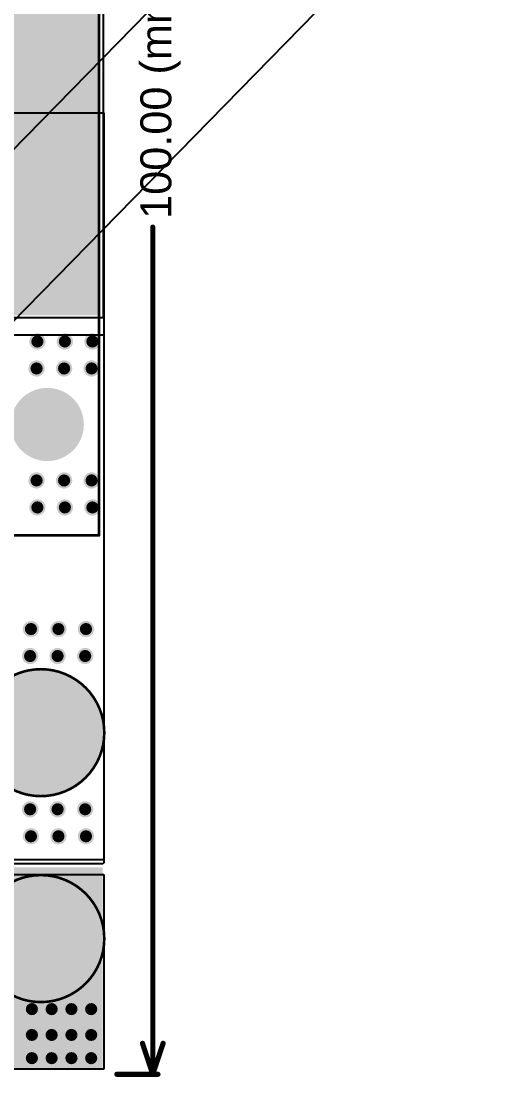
# Model space of a CAD drawing. Header units: millimetres. Extents: x 0 to 214, y 0 to 214.
# Drawn here: x 5.735 to 6.671, y -0.005 to 2.041 of the extents above; entities that cross this region are included whole.
import ezdxf

# ---------------------------------------------------------------- set-up
doc = ezdxf.new("R2010")
doc.units = ezdxf.units.MM
doc.header["$MEASUREMENT"] = 0
for name, color, linetype in [('BottomLayer', 5, 'Continuous'), ('BottomSolder', 6, 'Continuous'), ('Mechanical1', 6, 'Continuous'), ('MultiLayer', 9, 'Continuous'), ('PadHoleLayer', 156, 'Continuous'), ('TopLayer', 1, 'Continuous'), ('TopOverlay', 2, 'Continuous'), ('TopSolder', 216, 'Continuous'), ('ViaHoleLayer', 16, 'Continuous')]:
    doc.layers.add(name, color=color, linetype=linetype)
doc.styles.add('Arial', font='', dxfattribs={"height": 0.2})
doc.styles.get('Arial').set_extended_font_data('Arial')

# ---------------------------------------------------------------- blocks, each defined once
blk = doc.blocks.new('NB90_12S_S_C_12')
at = {"layer": 'BottomLayer'}
h = blk.add_hatch(color=5, dxfattribs=at)
edge = h.paths.add_edge_path()
edge.add_arc((0.3504, 0.4547), 0.0689, 0, 360)
h = blk.add_hatch(color=5, dxfattribs=at)
edge = h.paths.add_edge_path()
edge.add_arc((0.3504, 0.1516), 0.0689, 0, 360)
h = blk.add_hatch(color=5, dxfattribs=at)
edge = h.paths.add_edge_path()
edge.add_arc((-0.3504, 0.0512), 0.0689, 0, 360)
h = blk.add_hatch(color=5, dxfattribs=at)
edge = h.paths.add_edge_path()
edge.add_arc((-0.2008, -0.4547), 0.0394, 0, 360)
h = blk.add_hatch(color=5, dxfattribs=at)
edge = h.paths.add_edge_path()
edge.add_arc((0.2008, -0.4547), 0.0394, 0, 360)
at = {"layer": 'BottomSolder'}
h = blk.add_hatch(color=6, dxfattribs=at)
edge = h.paths.add_edge_path()
edge.add_arc((0.3504, 0.4547), 0.0709, 0, 360)
h = blk.add_hatch(color=6, dxfattribs=at)
edge = h.paths.add_edge_path()
edge.add_arc((0.3504, 0.1516), 0.0709, 0, 360)
h = blk.add_hatch(color=6, dxfattribs=at)
edge = h.paths.add_edge_path()
edge.add_arc((-0.3504, 0.0512), 0.0709, 0, 360)
h = blk.add_hatch(color=6, dxfattribs=at)
edge = h.paths.add_edge_path()
edge.add_arc((-0.2008, -0.4547), 0.0414, 0, 360)
h = blk.add_hatch(color=6, dxfattribs=at)
edge = h.paths.add_edge_path()
edge.add_arc((0.2008, -0.4547), 0.0414, 0, 360)
at = {"layer": 'MultiLayer'}
h = blk.add_hatch(color=9, dxfattribs=at)
edge = h.paths.add_edge_path()
edge.add_arc((0.3504, 0.4547), 0.0689, 0, 360)
h = blk.add_hatch(color=9, dxfattribs=at)
edge = h.paths.add_edge_path()
edge.add_arc((0.3504, 0.1516), 0.0689, 0, 360)
h = blk.add_hatch(color=9, dxfattribs=at)
edge = h.paths.add_edge_path()
edge.add_arc((-0.3504, 0.0512), 0.0689, 0, 360)
h = blk.add_hatch(color=9, dxfattribs=at)
edge = h.paths.add_edge_path()
edge.add_arc((-0.2008, -0.4547), 0.0394, 0, 360)
h = blk.add_hatch(color=9, dxfattribs=at)
edge = h.paths.add_edge_path()
edge.add_arc((0.2008, -0.4547), 0.0394, 0, 360)
at = {"layer": 'PadHoleLayer'}
h = blk.add_hatch(color=156, dxfattribs=at)
edge = h.paths.add_edge_path()
edge.add_arc((0.3504, 0.4547), 0.0433, 0, 360)
h = blk.add_hatch(color=156, dxfattribs=at)
edge = h.paths.add_edge_path()
edge.add_arc((0.3504, 0.1516), 0.0433, 0, 360)
h = blk.add_hatch(color=156, dxfattribs=at)
edge = h.paths.add_edge_path()
edge.add_arc((-0.3504, 0.0512), 0.0433, 0, 360)
h = blk.add_hatch(color=156, dxfattribs=at)
edge = h.paths.add_edge_path()
edge.add_arc((-0.2008, -0.4547), 0.0236, 0, 360)
h = blk.add_hatch(color=156, dxfattribs=at)
edge = h.paths.add_edge_path()
edge.add_arc((0.2008, -0.4547), 0.0236, 0, 360)
at = {"layer": 'TopLayer'}
h = blk.add_hatch(color=1, dxfattribs=at)
edge = h.paths.add_edge_path()
edge.add_arc((0.3504, 0.4547), 0.0689, 0, 360)
h = blk.add_hatch(color=1, dxfattribs=at)
edge = h.paths.add_edge_path()
edge.add_arc((0.3504, 0.1516), 0.0689, 0, 360)
h = blk.add_hatch(color=1, dxfattribs=at)
edge = h.paths.add_edge_path()
edge.add_arc((-0.3504, 0.0512), 0.0689, 0, 360)
h = blk.add_hatch(color=1, dxfattribs=at)
edge = h.paths.add_edge_path()
edge.add_arc((-0.2008, -0.4547), 0.0394, 0, 360)
h = blk.add_hatch(color=1, dxfattribs=at)
edge = h.paths.add_edge_path()
edge.add_arc((0.2008, -0.4547), 0.0394, 0, 360)
at = {"layer": 'TopSolder'}
h = blk.add_hatch(color=216, dxfattribs=at)
edge = h.paths.add_edge_path()
edge.add_arc((0.3504, 0.4547), 0.0709, 0, 360)
h = blk.add_hatch(color=216, dxfattribs=at)
edge = h.paths.add_edge_path()
edge.add_arc((0.3504, 0.1516), 0.0709, 0, 360)
h = blk.add_hatch(color=216, dxfattribs=at)
edge = h.paths.add_edge_path()
edge.add_arc((-0.3504, 0.0512), 0.0709, 0, 360)
h = blk.add_hatch(color=216, dxfattribs=at)
edge = h.paths.add_edge_path()
edge.add_arc((-0.2008, -0.4547), 0.0414, 0, 360)
h = blk.add_hatch(color=216, dxfattribs=at)
edge = h.paths.add_edge_path()
edge.add_arc((0.2008, -0.4547), 0.0414, 0, 360)
at = {"layer": 'TopOverlay', "const_width": 0.005}
for points in [[(0.5654, 0.5551), (-0.5173, 0.5551)], [(-0.5173, -0.1693), (-0.5173, 0.5551)], [(0.5654, 0.0473), (0.5654, 0.5551)], [(0.2126, 0.2855), (0.315, 0.3485)], [(0.0323, 0.0461), (0.1969, 0.2619)], [(0.3426, 0.191), (0.3426, 0.2461)], [(0.0323, 0.0461), (-0.2638, 0.0473)], [(0.5654, 0.0473), (0.4237, 0.0473)], [(0.4237, -0.6575), (0.4237, 0.0473)], [(-0.5173, -0.1693), (-0.4386, -0.1693)], [(-0.4386, -0.7138), (-0.4386, -0.1693)], [(-0.1015, -0.4303), (-0.1496, -0.4303)], [(-0.1496, -0.437), (-0.1496, -0.4303)], [(0.1457, -0.4264), (0.0953, -0.4264)], [(0.1457, -0.4331), (0.1457, -0.4264)], [(0.4237, -0.7138), (0.4237, -0.622)], [(0.4237, -0.7138), (-0.4386, -0.7138)]]:
    blk.add_lwpolyline(points, dxfattribs=at)
at = {"layer": 'TopOverlay'}
for points, const_width in [([(-0.5185, 0.5551, 1), (-0.5161, 0.5551, 1)], 0.0025), ([(-0.5185, 0.5551, 1), (-0.5161, 0.5551, 1)], 0.0025), ([(0.5642, 0.5551, 1), (0.5666, 0.5551, 1)], 0.0025), ([(0.5642, 0.5551, 1), (0.5666, 0.5551, 1)], 0.0025), ([(0.3137, 0.3485, 1), (0.3162, 0.3485, 1)], 0.0025), ([(0.2206, 0.2736, 1), (0.189, 0.2736, 1)], 0.005), ([(0.2114, 0.2855, 1), (0.2139, 0.2855, 1)], 0.0025), ([(0.1877, 0.2736, 1), (0.1902, 0.2736, 1)], 0.0025), ([(0.2193, 0.2736, 1), (0.2218, 0.2736, 1)], 0.0025), ([(0.3584, 0.2619, 1), (0.3268, 0.2619, 1)], 0.005), ([(0.1956, 0.2619, 1), (0.1981, 0.2619, 1)], 0.0025), ([(0.3255, 0.2619, 1), (0.328, 0.2619, 1)], 0.0025), ([(0.3413, 0.2461, 1), (0.3438, 0.2461, 1)], 0.0025), ([(0.3571, 0.2619, 1), (0.3596, 0.2619, 1)], 0.0025), ([(0.3413, 0.191, 1), (0.3438, 0.191, 1)], 0.0025), ([(-0.265, 0.0473, 1), (-0.2625, 0.0473, 1)], 0.0025), ([(0.0311, 0.0461, 1), (0.0336, 0.0461, 1)], 0.0025), ([(0.0311, 0.0461, 1), (0.0336, 0.0461, 1)], 0.0025), ([(0.4224, 0.0473, 1), (0.4249, 0.0473, 1)], 0.0025), ([(0.4224, 0.0473, 1), (0.4249, 0.0473, 1)], 0.0025), ([(0.5642, 0.0473, 1), (0.5666, 0.0473, 1)], 0.0025), ([(0.5642, 0.0473, 1), (0.5666, 0.0473, 1)], 0.0025), ([(-0.5185, -0.1693, 1), (-0.5161, -0.1693, 1)], 0.0025), ([(-0.5185, -0.1693, 1), (-0.5161, -0.1693, 1)], 0.0025), ([(-0.4398, -0.1693, 1), (-0.4373, -0.1693, 1)], 0.0025), ([(-0.4398, -0.1693, 1), (-0.4373, -0.1693, 1)], 0.0025), ([(-0.1509, -0.4303, 1), (-0.1484, -0.4303, 1)], 0.0025), ([(-0.1509, -0.4303, 1), (-0.1484, -0.4303, 1)], 0.0025), ([(-0.1027, -0.4303, 1), (-0.1002, -0.4303, 1)], 0.0025), ([(-0.1027, -0.4303, 1), (-0.1002, -0.4303, 1)], 0.0025), ([(-0.0043, -0.4264, 1), (-0.0018, -0.4264, 1)], 0.0025), ([(-0.0043, -0.4303, 1), (-0.0018, -0.4303, 1)], 0.0025), ([(0.0941, -0.4264, 1), (0.0966, -0.4264, 1)], 0.0025), ([(0.0941, -0.4264, 1), (0.0966, -0.4264, 1)], 0.0025), ([(0.1444, -0.4264, 1), (0.1469, -0.4264, 1)], 0.0025), ([(0.1444, -0.4264, 1), (0.1469, -0.4264, 1)], 0.0025), ([(-0.1509, -0.437, 1), (-0.1484, -0.437, 1)], 0.0025), ([(0.1444, -0.4331, 1), (0.1469, -0.4331, 1)], 0.0025), ([(0.4224, -0.622, 1), (0.4249, -0.622, 1)], 0.0025), ([(0.4224, -0.6575, 1), (0.4249, -0.6575, 1)], 0.0025), ([(-0.4398, -0.7138, 1), (-0.4373, -0.7138, 1)], 0.0025), ([(-0.4398, -0.7138, 1), (-0.4373, -0.7138, 1)], 0.0025), ([(0.4224, -0.7138, 1), (0.4249, -0.7138, 1)], 0.0025), ([(0.4224, -0.7138, 1), (0.4249, -0.7138, 1)], 0.0025)]:
    blk.add_lwpolyline(points, format="xyb", close=True, dxfattribs=dict(at, const_width=const_width))
at = {"layer": 'TopOverlay', "const_width": 0.005}
for points in [[(-0.1015, -0.4303, -0.978734), (-0.0031, -0.4264)], [(-0.0031, -0.4303, -0.978734), (0.0953, -0.4264)]]:
    blk.add_lwpolyline(points, format="xyb", dxfattribs=at)
blk = doc.blocks.new('P____PAK_SO_8_B_54')
at = {"layer": 'BottomSolder'}
blk.add_line((-0.0166, 0.0862), (-213.3834, 208.7974), dxfattribs=at)
blk = doc.blocks.new('P____PAK_SO_8_B_55')
at = {"layer": 'BottomSolder'}
blk.add_line((0.1035, -0.096), (-209.0276, -213.5574), dxfattribs=at)
blk = doc.blocks.new('T__H____T____P______3_7___D_____6________100')
at = {"layer": 'BottomLayer'}
h = blk.add_hatch(color=5, dxfattribs=at)
edge = h.paths.add_edge_path()
edge.add_arc((0, 0), 0.11811, 0, 360)
at = {"layer": 'BottomSolder'}
h = blk.add_hatch(color=6, dxfattribs=at)
edge = h.paths.add_edge_path()
edge.add_arc((0, 0), 0.12211, 0, 360)
at = {"layer": 'MultiLayer'}
h = blk.add_hatch(color=9, dxfattribs=at)
edge = h.paths.add_edge_path()
edge.add_arc((0, 0), 0.11811, 0, 360)
at = {"layer": 'PadHoleLayer'}
h = blk.add_hatch(color=156, dxfattribs=at)
edge = h.paths.add_edge_path()
edge.add_arc((0, 0), 0.07283, 0, 360)
at = {"layer": 'TopLayer'}
h = blk.add_hatch(color=1, dxfattribs=at)
edge = h.paths.add_edge_path()
edge.add_arc((0, 0), 0.11811, 0, 360)
at = {"layer": 'TopSolder'}
h = blk.add_hatch(color=216, dxfattribs=at)
edge = h.paths.add_edge_path()
edge.add_arc((0, 0), 0.12211, 0, 360)
at = {"layer": 'TopOverlay'}
for points, const_width in [([(0.123, 0, 1), (-0.123, 0, 1)], 0.005), ([(-0.12425, 0, 1), (-0.12175, 0, 1)], 0.0025), ([(0.12175, 0, 1), (0.12425, 0, 1)], 0.0025)]:
    blk.add_lwpolyline(points, format="xyb", close=True, dxfattribs=dict(at, const_width=const_width))
blk = doc.blocks.new('T__H____T____P______3_7___D_____6________101')
at = {"layer": 'BottomLayer'}
h = blk.add_hatch(color=5, dxfattribs=at)
edge = h.paths.add_edge_path()
edge.add_arc((0, 0), 0.11811, 0, 360)
at = {"layer": 'BottomSolder'}
h = blk.add_hatch(color=6, dxfattribs=at)
edge = h.paths.add_edge_path()
edge.add_arc((0, 0), 0.12211, 0, 360)
at = {"layer": 'MultiLayer'}
h = blk.add_hatch(color=9, dxfattribs=at)
edge = h.paths.add_edge_path()
edge.add_arc((0, 0), 0.11811, 0, 360)
at = {"layer": 'PadHoleLayer'}
h = blk.add_hatch(color=156, dxfattribs=at)
edge = h.paths.add_edge_path()
edge.add_arc((0, 0), 0.07283, 0, 360)
at = {"layer": 'TopLayer'}
h = blk.add_hatch(color=1, dxfattribs=at)
edge = h.paths.add_edge_path()
edge.add_arc((0, 0), 0.11811, 0, 360)
at = {"layer": 'TopSolder'}
h = blk.add_hatch(color=216, dxfattribs=at)
edge = h.paths.add_edge_path()
edge.add_arc((0, 0), 0.12211, 0, 360)
at = {"layer": 'TopOverlay'}
for points, const_width in [([(0.123, 0, 1), (-0.123, 0, 1)], 0.005), ([(-0.12425, 0, 1), (-0.12175, 0, 1)], 0.0025), ([(0.12175, 0, 1), (0.12425, 0, 1)], 0.0025)]:
    blk.add_lwpolyline(points, format="xyb", close=True, dxfattribs=dict(at, const_width=const_width))

msp = doc.modelspace()

# ---------------------------------------------------------------- hatches: boundary and pattern name
at = {"layer": 'BottomLayer'}
h = msp.add_hatch(color=5, dxfattribs=at)
edge = h.paths.add_edge_path()
edge.add_arc((5.7663, 1.42), 0.0118, 0, 360)
h = msp.add_hatch(color=5, dxfattribs=at)
edge = h.paths.add_edge_path()
edge.add_arc((5.8196, 1.42), 0.0118, 0, 360)
h = msp.add_hatch(color=5, dxfattribs=at)
edge = h.paths.add_edge_path()
edge.add_arc((5.873, 1.42), 0.0118, 0, 360)
h = msp.add_hatch(color=5, dxfattribs=at)
edge = h.paths.add_edge_path()
edge.add_arc((5.7647, 1.3677), 0.0118, 0, 360)
h = msp.add_hatch(color=5, dxfattribs=at)
edge = h.paths.add_edge_path()
edge.add_arc((5.8181, 1.3677), 0.0118, 0, 360)
h = msp.add_hatch(color=5, dxfattribs=at)
edge = h.paths.add_edge_path()
edge.add_arc((5.8714, 1.3677), 0.0118, 0, 360)
h = msp.add_hatch(color=5, dxfattribs=at)
edge = h.paths.add_edge_path()
edge.add_arc((5.7647, 1.1507), 0.0118, 0, 360)
h = msp.add_hatch(color=5, dxfattribs=at)
edge = h.paths.add_edge_path()
edge.add_arc((5.8181, 1.1507), 0.0118, 0, 360)
h = msp.add_hatch(color=5, dxfattribs=at)
edge = h.paths.add_edge_path()
edge.add_arc((5.8714, 1.1507), 0.0118, 0, 360)
h = msp.add_hatch(color=5, dxfattribs=at)
edge = h.paths.add_edge_path()
edge.add_arc((5.7663, 1.0984), 0.0118, 0, 360)
h = msp.add_hatch(color=5, dxfattribs=at)
edge = h.paths.add_edge_path()
edge.add_arc((5.8196, 1.0984), 0.0118, 0, 360)
h = msp.add_hatch(color=5, dxfattribs=at)
edge = h.paths.add_edge_path()
edge.add_arc((5.873, 1.0984), 0.0118, 0, 360)
h = msp.add_hatch(color=5, dxfattribs=at)
edge = h.paths.add_edge_path()
edge.add_arc((5.7538, 0.8628), 0.0118, 0, 360)
h = msp.add_hatch(color=5, dxfattribs=at)
edge = h.paths.add_edge_path()
edge.add_arc((5.8071, 0.8628), 0.0118, 0, 360)
h = msp.add_hatch(color=5, dxfattribs=at)
edge = h.paths.add_edge_path()
edge.add_arc((5.8605, 0.8628), 0.0118, 0, 360)
h = msp.add_hatch(color=5, dxfattribs=at)
edge = h.paths.add_edge_path()
edge.add_arc((5.7522, 0.8105), 0.0118, 0, 360)
h = msp.add_hatch(color=5, dxfattribs=at)
edge = h.paths.add_edge_path()
edge.add_arc((5.8055, 0.8105), 0.0118, 0, 360)
h = msp.add_hatch(color=5, dxfattribs=at)
edge = h.paths.add_edge_path()
edge.add_arc((5.8589, 0.8105), 0.0118, 0, 360)
h = msp.add_hatch(color=5, dxfattribs=at)
edge = h.paths.add_edge_path()
edge.add_arc((5.7522, 0.5135), 0.0118, 0, 360)
h = msp.add_hatch(color=5, dxfattribs=at)
edge = h.paths.add_edge_path()
edge.add_arc((5.8055, 0.5135), 0.0118, 0, 360)
h = msp.add_hatch(color=5, dxfattribs=at)
edge = h.paths.add_edge_path()
edge.add_arc((5.8589, 0.5135), 0.0118, 0, 360)
h = msp.add_hatch(color=5, dxfattribs=at)
edge = h.paths.add_edge_path()
edge.add_arc((5.7538, 0.4612), 0.0118, 0, 360)
h = msp.add_hatch(color=5, dxfattribs=at)
edge = h.paths.add_edge_path()
edge.add_arc((5.8071, 0.4612), 0.0118, 0, 360)
h = msp.add_hatch(color=5, dxfattribs=at)
edge = h.paths.add_edge_path()
edge.add_arc((5.8605, 0.4612), 0.0118, 0, 360)
h = msp.add_hatch(color=5, dxfattribs=at)
edge = h.paths.add_edge_path()
edge.add_arc((5.7556, 0.1263), 0.0118, 0, 360)
h = msp.add_hatch(color=5, dxfattribs=at)
edge = h.paths.add_edge_path()
edge.add_arc((5.7939, 0.1263), 0.0118, 0, 360)
h = msp.add_hatch(color=5, dxfattribs=at)
edge = h.paths.add_edge_path()
edge.add_arc((5.8323, 0.1263), 0.0118, 0, 360)
h = msp.add_hatch(color=5, dxfattribs=at)
edge = h.paths.add_edge_path()
edge.add_arc((5.8706, 0.1263), 0.0118, 0, 360)
h = msp.add_hatch(color=5, dxfattribs=at)
edge = h.paths.add_edge_path()
edge.add_arc((5.7556, 0.0763), 0.0118, 0, 360)
h = msp.add_hatch(color=5, dxfattribs=at)
edge = h.paths.add_edge_path()
edge.add_arc((5.7939, 0.0763), 0.0118, 0, 360)
h = msp.add_hatch(color=5, dxfattribs=at)
edge = h.paths.add_edge_path()
edge.add_arc((5.8323, 0.0763), 0.0118, 0, 360)
h = msp.add_hatch(color=5, dxfattribs=at)
edge = h.paths.add_edge_path()
edge.add_arc((5.8706, 0.0763), 0.0118, 0, 360)
h = msp.add_hatch(color=5, dxfattribs=at)
edge = h.paths.add_edge_path()
edge.add_arc((5.7556, 0.0313), 0.0118, 0, 360)
h = msp.add_hatch(color=5, dxfattribs=at)
edge = h.paths.add_edge_path()
edge.add_arc((5.7939, 0.0313), 0.0118, 0, 360)
h = msp.add_hatch(color=5, dxfattribs=at)
edge = h.paths.add_edge_path()
edge.add_arc((5.8323, 0.0313), 0.0118, 0, 360)
h = msp.add_hatch(color=5, dxfattribs=at)
edge = h.paths.add_edge_path()
edge.add_arc((5.8706, 0.0313), 0.0118, 0, 360)
at = {"layer": 'BottomSolder'}
msp.add_hatch(color=6, dxfattribs=at).paths.add_polyline_path([(3.696, 1.471), (5.885, 1.471), (5.885, 2.059), (3.696, 2.059)])
h = msp.add_hatch(color=6, dxfattribs=at)
edge = h.paths.add_edge_path()
edge.add_arc((5.7663, 1.42), 0.0158, 0, 360)
h = msp.add_hatch(color=6, dxfattribs=at)
edge = h.paths.add_edge_path()
edge.add_arc((5.8196, 1.42), 0.0158, 0, 360)
h = msp.add_hatch(color=6, dxfattribs=at)
edge = h.paths.add_edge_path()
edge.add_arc((5.873, 1.42), 0.0158, 0, 360)
h = msp.add_hatch(color=6, dxfattribs=at)
edge = h.paths.add_edge_path()
edge.add_arc((5.7647, 1.3677), 0.0158, 0, 360)
h = msp.add_hatch(color=6, dxfattribs=at)
edge = h.paths.add_edge_path()
edge.add_arc((5.8181, 1.3677), 0.0158, 0, 360)
h = msp.add_hatch(color=6, dxfattribs=at)
edge = h.paths.add_edge_path()
edge.add_arc((5.8714, 1.3677), 0.0158, 0, 360)
h = msp.add_hatch(color=6, dxfattribs=at)
edge = h.paths.add_edge_path()
edge.add_arc((5.7647, 1.1507), 0.0158, 0, 360)
h = msp.add_hatch(color=6, dxfattribs=at)
edge = h.paths.add_edge_path()
edge.add_arc((5.8181, 1.1507), 0.0158, 0, 360)
h = msp.add_hatch(color=6, dxfattribs=at)
edge = h.paths.add_edge_path()
edge.add_arc((5.8714, 1.1507), 0.0158, 0, 360)
h = msp.add_hatch(color=6, dxfattribs=at)
edge = h.paths.add_edge_path()
edge.add_arc((5.7663, 1.0984), 0.0158, 0, 360)
h = msp.add_hatch(color=6, dxfattribs=at)
edge = h.paths.add_edge_path()
edge.add_arc((5.8196, 1.0984), 0.0158, 0, 360)
h = msp.add_hatch(color=6, dxfattribs=at)
edge = h.paths.add_edge_path()
edge.add_arc((5.873, 1.0984), 0.0158, 0, 360)
h = msp.add_hatch(color=6, dxfattribs=at)
edge = h.paths.add_edge_path()
edge.add_arc((5.7538, 0.8628), 0.0158, 0, 360)
h = msp.add_hatch(color=6, dxfattribs=at)
edge = h.paths.add_edge_path()
edge.add_arc((5.8071, 0.8628), 0.0158, 0, 360)
h = msp.add_hatch(color=6, dxfattribs=at)
edge = h.paths.add_edge_path()
edge.add_arc((5.8605, 0.8628), 0.0158, 0, 360)
h = msp.add_hatch(color=6, dxfattribs=at)
edge = h.paths.add_edge_path()
edge.add_arc((5.7522, 0.8105), 0.0158, 0, 360)
h = msp.add_hatch(color=6, dxfattribs=at)
edge = h.paths.add_edge_path()
edge.add_arc((5.8055, 0.8105), 0.0158, 0, 360)
h = msp.add_hatch(color=6, dxfattribs=at)
edge = h.paths.add_edge_path()
edge.add_arc((5.8589, 0.8105), 0.0158, 0, 360)
h = msp.add_hatch(color=6, dxfattribs=at)
edge = h.paths.add_edge_path()
edge.add_arc((5.7522, 0.5135), 0.0158, 0, 360)
h = msp.add_hatch(color=6, dxfattribs=at)
edge = h.paths.add_edge_path()
edge.add_arc((5.8055, 0.5135), 0.0158, 0, 360)
h = msp.add_hatch(color=6, dxfattribs=at)
edge = h.paths.add_edge_path()
edge.add_arc((5.8589, 0.5135), 0.0158, 0, 360)
h = msp.add_hatch(color=6, dxfattribs=at)
edge = h.paths.add_edge_path()
edge.add_arc((5.7538, 0.4612), 0.0158, 0, 360)
h = msp.add_hatch(color=6, dxfattribs=at)
edge = h.paths.add_edge_path()
edge.add_arc((5.8071, 0.4612), 0.0158, 0, 360)
h = msp.add_hatch(color=6, dxfattribs=at)
edge = h.paths.add_edge_path()
edge.add_arc((5.8605, 0.4612), 0.0158, 0, 360)
h = msp.add_hatch(color=6, dxfattribs=at)
edge = h.paths.add_edge_path()
edge.add_arc((5.7556, 0.1263), 0.0158, 0, 360)
h = msp.add_hatch(color=6, dxfattribs=at)
edge = h.paths.add_edge_path()
edge.add_arc((5.7939, 0.1263), 0.0158, 0, 360)
h = msp.add_hatch(color=6, dxfattribs=at)
edge = h.paths.add_edge_path()
edge.add_arc((5.8323, 0.1263), 0.0158, 0, 360)
h = msp.add_hatch(color=6, dxfattribs=at)
edge = h.paths.add_edge_path()
edge.add_arc((5.8706, 0.1263), 0.0158, 0, 360)
h = msp.add_hatch(color=6, dxfattribs=at)
edge = h.paths.add_edge_path()
edge.add_arc((5.7556, 0.0763), 0.0158, 0, 360)
h = msp.add_hatch(color=6, dxfattribs=at)
edge = h.paths.add_edge_path()
edge.add_arc((5.7939, 0.0763), 0.0158, 0, 360)
h = msp.add_hatch(color=6, dxfattribs=at)
edge = h.paths.add_edge_path()
edge.add_arc((5.8323, 0.0763), 0.0158, 0, 360)
h = msp.add_hatch(color=6, dxfattribs=at)
edge = h.paths.add_edge_path()
edge.add_arc((5.8706, 0.0763), 0.0158, 0, 360)
h = msp.add_hatch(color=6, dxfattribs=at)
edge = h.paths.add_edge_path()
edge.add_arc((5.7556, 0.0313), 0.0158, 0, 360)
h = msp.add_hatch(color=6, dxfattribs=at)
edge = h.paths.add_edge_path()
edge.add_arc((5.7939, 0.0313), 0.0158, 0, 360)
h = msp.add_hatch(color=6, dxfattribs=at)
edge = h.paths.add_edge_path()
edge.add_arc((5.8323, 0.0313), 0.0158, 0, 360)
h = msp.add_hatch(color=6, dxfattribs=at)
edge = h.paths.add_edge_path()
edge.add_arc((5.8706, 0.0313), 0.0158, 0, 360)
at = {"layer": 'TopLayer'}
h = msp.add_hatch(color=1, dxfattribs=at)
edge = h.paths.add_edge_path()
edge.add_arc((5.7663, 1.42), 0.0118, 0, 360)
h = msp.add_hatch(color=1, dxfattribs=at)
edge = h.paths.add_edge_path()
edge.add_arc((5.8196, 1.42), 0.0118, 0, 360)
h = msp.add_hatch(color=1, dxfattribs=at)
edge = h.paths.add_edge_path()
edge.add_arc((5.873, 1.42), 0.0118, 0, 360)
h = msp.add_hatch(color=1, dxfattribs=at)
edge = h.paths.add_edge_path()
edge.add_arc((5.7647, 1.3677), 0.0118, 0, 360)
h = msp.add_hatch(color=1, dxfattribs=at)
edge = h.paths.add_edge_path()
edge.add_arc((5.8181, 1.3677), 0.0118, 0, 360)
h = msp.add_hatch(color=1, dxfattribs=at)
edge = h.paths.add_edge_path()
edge.add_arc((5.8714, 1.3677), 0.0118, 0, 360)
h = msp.add_hatch(color=1, dxfattribs=at)
edge = h.paths.add_edge_path()
edge.add_arc((5.7647, 1.1507), 0.0118, 0, 360)
h = msp.add_hatch(color=1, dxfattribs=at)
edge = h.paths.add_edge_path()
edge.add_arc((5.8181, 1.1507), 0.0118, 0, 360)
h = msp.add_hatch(color=1, dxfattribs=at)
edge = h.paths.add_edge_path()
edge.add_arc((5.8714, 1.1507), 0.0118, 0, 360)
h = msp.add_hatch(color=1, dxfattribs=at)
edge = h.paths.add_edge_path()
edge.add_arc((5.7663, 1.0984), 0.0118, 0, 360)
h = msp.add_hatch(color=1, dxfattribs=at)
edge = h.paths.add_edge_path()
edge.add_arc((5.8196, 1.0984), 0.0118, 0, 360)
h = msp.add_hatch(color=1, dxfattribs=at)
edge = h.paths.add_edge_path()
edge.add_arc((5.873, 1.0984), 0.0118, 0, 360)
h = msp.add_hatch(color=1, dxfattribs=at)
edge = h.paths.add_edge_path()
edge.add_arc((5.7538, 0.8628), 0.0118, 0, 360)
h = msp.add_hatch(color=1, dxfattribs=at)
edge = h.paths.add_edge_path()
edge.add_arc((5.8071, 0.8628), 0.0118, 0, 360)
h = msp.add_hatch(color=1, dxfattribs=at)
edge = h.paths.add_edge_path()
edge.add_arc((5.8605, 0.8628), 0.0118, 0, 360)
h = msp.add_hatch(color=1, dxfattribs=at)
edge = h.paths.add_edge_path()
edge.add_arc((5.7522, 0.8105), 0.0118, 0, 360)
h = msp.add_hatch(color=1, dxfattribs=at)
edge = h.paths.add_edge_path()
edge.add_arc((5.8055, 0.8105), 0.0118, 0, 360)
h = msp.add_hatch(color=1, dxfattribs=at)
edge = h.paths.add_edge_path()
edge.add_arc((5.8589, 0.8105), 0.0118, 0, 360)
h = msp.add_hatch(color=1, dxfattribs=at)
edge = h.paths.add_edge_path()
edge.add_arc((5.7522, 0.5135), 0.0118, 0, 360)
h = msp.add_hatch(color=1, dxfattribs=at)
edge = h.paths.add_edge_path()
edge.add_arc((5.8055, 0.5135), 0.0118, 0, 360)
h = msp.add_hatch(color=1, dxfattribs=at)
edge = h.paths.add_edge_path()
edge.add_arc((5.8589, 0.5135), 0.0118, 0, 360)
h = msp.add_hatch(color=1, dxfattribs=at)
edge = h.paths.add_edge_path()
edge.add_arc((5.7538, 0.4612), 0.0118, 0, 360)
h = msp.add_hatch(color=1, dxfattribs=at)
edge = h.paths.add_edge_path()
edge.add_arc((5.8071, 0.4612), 0.0118, 0, 360)
h = msp.add_hatch(color=1, dxfattribs=at)
edge = h.paths.add_edge_path()
edge.add_arc((5.8605, 0.4612), 0.0118, 0, 360)
msp.add_hatch(color=1, dxfattribs=at).paths.add_polyline_path([(5.65, 0.0102), (5.893, 0.0102), (5.893, 0.401), (5.65, 0.401)])
h = msp.add_hatch(color=1, dxfattribs=at)
edge = h.paths.add_edge_path()
edge.add_arc((5.7556, 0.1263), 0.0118, 0, 360)
h = msp.add_hatch(color=1, dxfattribs=at)
edge = h.paths.add_edge_path()
edge.add_arc((5.7939, 0.1263), 0.0118, 0, 360)
h = msp.add_hatch(color=1, dxfattribs=at)
edge = h.paths.add_edge_path()
edge.add_arc((5.8323, 0.1263), 0.0118, 0, 360)
h = msp.add_hatch(color=1, dxfattribs=at)
edge = h.paths.add_edge_path()
edge.add_arc((5.8706, 0.1263), 0.0118, 0, 360)
h = msp.add_hatch(color=1, dxfattribs=at)
edge = h.paths.add_edge_path()
edge.add_arc((5.7556, 0.0763), 0.0118, 0, 360)
h = msp.add_hatch(color=1, dxfattribs=at)
edge = h.paths.add_edge_path()
edge.add_arc((5.7939, 0.0763), 0.0118, 0, 360)
h = msp.add_hatch(color=1, dxfattribs=at)
edge = h.paths.add_edge_path()
edge.add_arc((5.8323, 0.0763), 0.0118, 0, 360)
h = msp.add_hatch(color=1, dxfattribs=at)
edge = h.paths.add_edge_path()
edge.add_arc((5.8706, 0.0763), 0.0118, 0, 360)
h = msp.add_hatch(color=1, dxfattribs=at)
edge = h.paths.add_edge_path()
edge.add_arc((5.7556, 0.0313), 0.0118, 0, 360)
h = msp.add_hatch(color=1, dxfattribs=at)
edge = h.paths.add_edge_path()
edge.add_arc((5.7939, 0.0313), 0.0118, 0, 360)
h = msp.add_hatch(color=1, dxfattribs=at)
edge = h.paths.add_edge_path()
edge.add_arc((5.8323, 0.0313), 0.0118, 0, 360)
h = msp.add_hatch(color=1, dxfattribs=at)
edge = h.paths.add_edge_path()
edge.add_arc((5.8706, 0.0313), 0.0118, 0, 360)
at = {"layer": 'TopSolder'}
msp.add_hatch(color=216, dxfattribs=at).paths.add_polyline_path([(3.696, 1.471), (5.885, 1.471), (5.885, 2.059), (3.696, 2.059)])
h = msp.add_hatch(color=216, dxfattribs=at)
edge = h.paths.add_edge_path()
edge.add_arc((5.7663, 1.42), 0.0158, 0, 360)
h = msp.add_hatch(color=216, dxfattribs=at)
edge = h.paths.add_edge_path()
edge.add_arc((5.8196, 1.42), 0.0158, 0, 360)
h = msp.add_hatch(color=216, dxfattribs=at)
edge = h.paths.add_edge_path()
edge.add_arc((5.873, 1.42), 0.0158, 0, 360)
h = msp.add_hatch(color=216, dxfattribs=at)
edge = h.paths.add_edge_path()
edge.add_arc((5.7647, 1.3677), 0.0158, 0, 360)
h = msp.add_hatch(color=216, dxfattribs=at)
edge = h.paths.add_edge_path()
edge.add_arc((5.8181, 1.3677), 0.0158, 0, 360)
h = msp.add_hatch(color=216, dxfattribs=at)
edge = h.paths.add_edge_path()
edge.add_arc((5.8714, 1.3677), 0.0158, 0, 360)
h = msp.add_hatch(color=216, dxfattribs=at)
edge = h.paths.add_edge_path()
edge.add_arc((5.7647, 1.1507), 0.0158, 0, 360)
h = msp.add_hatch(color=216, dxfattribs=at)
edge = h.paths.add_edge_path()
edge.add_arc((5.8181, 1.1507), 0.0158, 0, 360)
h = msp.add_hatch(color=216, dxfattribs=at)
edge = h.paths.add_edge_path()
edge.add_arc((5.8714, 1.1507), 0.0158, 0, 360)
h = msp.add_hatch(color=216, dxfattribs=at)
edge = h.paths.add_edge_path()
edge.add_arc((5.7663, 1.0984), 0.0158, 0, 360)
h = msp.add_hatch(color=216, dxfattribs=at)
edge = h.paths.add_edge_path()
edge.add_arc((5.8196, 1.0984), 0.0158, 0, 360)
h = msp.add_hatch(color=216, dxfattribs=at)
edge = h.paths.add_edge_path()
edge.add_arc((5.873, 1.0984), 0.0158, 0, 360)
h = msp.add_hatch(color=216, dxfattribs=at)
edge = h.paths.add_edge_path()
edge.add_arc((5.7538, 0.8628), 0.0158, 0, 360)
h = msp.add_hatch(color=216, dxfattribs=at)
edge = h.paths.add_edge_path()
edge.add_arc((5.8071, 0.8628), 0.0158, 0, 360)
h = msp.add_hatch(color=216, dxfattribs=at)
edge = h.paths.add_edge_path()
edge.add_arc((5.8605, 0.8628), 0.0158, 0, 360)
h = msp.add_hatch(color=216, dxfattribs=at)
edge = h.paths.add_edge_path()
edge.add_arc((5.7522, 0.8105), 0.0158, 0, 360)
h = msp.add_hatch(color=216, dxfattribs=at)
edge = h.paths.add_edge_path()
edge.add_arc((5.8055, 0.8105), 0.0158, 0, 360)
h = msp.add_hatch(color=216, dxfattribs=at)
edge = h.paths.add_edge_path()
edge.add_arc((5.8589, 0.8105), 0.0158, 0, 360)
h = msp.add_hatch(color=216, dxfattribs=at)
edge = h.paths.add_edge_path()
edge.add_arc((5.7522, 0.5135), 0.0158, 0, 360)
h = msp.add_hatch(color=216, dxfattribs=at)
edge = h.paths.add_edge_path()
edge.add_arc((5.8055, 0.5135), 0.0158, 0, 360)
h = msp.add_hatch(color=216, dxfattribs=at)
edge = h.paths.add_edge_path()
edge.add_arc((5.8589, 0.5135), 0.0158, 0, 360)
h = msp.add_hatch(color=216, dxfattribs=at)
edge = h.paths.add_edge_path()
edge.add_arc((5.7538, 0.4612), 0.0158, 0, 360)
h = msp.add_hatch(color=216, dxfattribs=at)
edge = h.paths.add_edge_path()
edge.add_arc((5.8071, 0.4612), 0.0158, 0, 360)
h = msp.add_hatch(color=216, dxfattribs=at)
edge = h.paths.add_edge_path()
edge.add_arc((5.8605, 0.4612), 0.0158, 0, 360)
h = msp.add_hatch(color=216, dxfattribs=at)
edge = h.paths.add_edge_path()
edge.add_arc((5.7556, 0.1263), 0.0158, 0, 360)
h = msp.add_hatch(color=216, dxfattribs=at)
edge = h.paths.add_edge_path()
edge.add_arc((5.7939, 0.1263), 0.0158, 0, 360)
h = msp.add_hatch(color=216, dxfattribs=at)
edge = h.paths.add_edge_path()
edge.add_arc((5.8323, 0.1263), 0.0158, 0, 360)
h = msp.add_hatch(color=216, dxfattribs=at)
edge = h.paths.add_edge_path()
edge.add_arc((5.8706, 0.1263), 0.0158, 0, 360)
h = msp.add_hatch(color=216, dxfattribs=at)
edge = h.paths.add_edge_path()
edge.add_arc((5.7556, 0.0763), 0.0158, 0, 360)
h = msp.add_hatch(color=216, dxfattribs=at)
edge = h.paths.add_edge_path()
edge.add_arc((5.7939, 0.0763), 0.0158, 0, 360)
h = msp.add_hatch(color=216, dxfattribs=at)
edge = h.paths.add_edge_path()
edge.add_arc((5.8323, 0.0763), 0.0158, 0, 360)
h = msp.add_hatch(color=216, dxfattribs=at)
edge = h.paths.add_edge_path()
edge.add_arc((5.8706, 0.0763), 0.0158, 0, 360)
h = msp.add_hatch(color=216, dxfattribs=at)
edge = h.paths.add_edge_path()
edge.add_arc((5.7556, 0.0313), 0.0158, 0, 360)
h = msp.add_hatch(color=216, dxfattribs=at)
edge = h.paths.add_edge_path()
edge.add_arc((5.7939, 0.0313), 0.0158, 0, 360)
h = msp.add_hatch(color=216, dxfattribs=at)
edge = h.paths.add_edge_path()
edge.add_arc((5.8323, 0.0313), 0.0158, 0, 360)
h = msp.add_hatch(color=216, dxfattribs=at)
edge = h.paths.add_edge_path()
edge.add_arc((5.8706, 0.0313), 0.0158, 0, 360)
at = {"layer": 'ViaHoleLayer'}
h = msp.add_hatch(color=16, dxfattribs=at)
edge = h.paths.add_edge_path()
edge.add_arc((5.7663, 1.42), 0.00591, 0, 360)
h = msp.add_hatch(color=16, dxfattribs=at)
edge = h.paths.add_edge_path()
edge.add_arc((5.8196, 1.42), 0.00591, 0, 360)
h = msp.add_hatch(color=16, dxfattribs=at)
edge = h.paths.add_edge_path()
edge.add_arc((5.873, 1.42), 0.00591, 0, 360)
h = msp.add_hatch(color=16, dxfattribs=at)
edge = h.paths.add_edge_path()
edge.add_arc((5.7647, 1.3677), 0.00591, 0, 360)
h = msp.add_hatch(color=16, dxfattribs=at)
edge = h.paths.add_edge_path()
edge.add_arc((5.8181, 1.3677), 0.00591, 0, 360)
h = msp.add_hatch(color=16, dxfattribs=at)
edge = h.paths.add_edge_path()
edge.add_arc((5.8714, 1.3677), 0.00591, 0, 360)
h = msp.add_hatch(color=16, dxfattribs=at)
edge = h.paths.add_edge_path()
edge.add_arc((5.7647, 1.1507), 0.00591, 0, 360)
h = msp.add_hatch(color=16, dxfattribs=at)
edge = h.paths.add_edge_path()
edge.add_arc((5.8181, 1.1507), 0.00591, 0, 360)
h = msp.add_hatch(color=16, dxfattribs=at)
edge = h.paths.add_edge_path()
edge.add_arc((5.8714, 1.1507), 0.00591, 0, 360)
h = msp.add_hatch(color=16, dxfattribs=at)
edge = h.paths.add_edge_path()
edge.add_arc((5.7663, 1.0984), 0.00591, 0, 360)
h = msp.add_hatch(color=16, dxfattribs=at)
edge = h.paths.add_edge_path()
edge.add_arc((5.8196, 1.0984), 0.00591, 0, 360)
h = msp.add_hatch(color=16, dxfattribs=at)
edge = h.paths.add_edge_path()
edge.add_arc((5.873, 1.0984), 0.00591, 0, 360)
h = msp.add_hatch(color=16, dxfattribs=at)
edge = h.paths.add_edge_path()
edge.add_arc((5.7538, 0.8628), 0.00591, 0, 360)
h = msp.add_hatch(color=16, dxfattribs=at)
edge = h.paths.add_edge_path()
edge.add_arc((5.8071, 0.8628), 0.00591, 0, 360)
h = msp.add_hatch(color=16, dxfattribs=at)
edge = h.paths.add_edge_path()
edge.add_arc((5.8605, 0.8628), 0.00591, 0, 360)
h = msp.add_hatch(color=16, dxfattribs=at)
edge = h.paths.add_edge_path()
edge.add_arc((5.7522, 0.8105), 0.00591, 0, 360)
h = msp.add_hatch(color=16, dxfattribs=at)
edge = h.paths.add_edge_path()
edge.add_arc((5.8055, 0.8105), 0.00591, 0, 360)
h = msp.add_hatch(color=16, dxfattribs=at)
edge = h.paths.add_edge_path()
edge.add_arc((5.8589, 0.8105), 0.00591, 0, 360)
h = msp.add_hatch(color=16, dxfattribs=at)
edge = h.paths.add_edge_path()
edge.add_arc((5.7522, 0.5135), 0.00591, 0, 360)
h = msp.add_hatch(color=16, dxfattribs=at)
edge = h.paths.add_edge_path()
edge.add_arc((5.8055, 0.5135), 0.00591, 0, 360)
h = msp.add_hatch(color=16, dxfattribs=at)
edge = h.paths.add_edge_path()
edge.add_arc((5.8589, 0.5135), 0.00591, 0, 360)
h = msp.add_hatch(color=16, dxfattribs=at)
edge = h.paths.add_edge_path()
edge.add_arc((5.7538, 0.4612), 0.00591, 0, 360)
h = msp.add_hatch(color=16, dxfattribs=at)
edge = h.paths.add_edge_path()
edge.add_arc((5.8071, 0.4612), 0.00591, 0, 360)
h = msp.add_hatch(color=16, dxfattribs=at)
edge = h.paths.add_edge_path()
edge.add_arc((5.8605, 0.4612), 0.00591, 0, 360)
h = msp.add_hatch(color=16, dxfattribs=at)
edge = h.paths.add_edge_path()
edge.add_arc((5.7556, 0.1263), 0.00591, 0, 360)
h = msp.add_hatch(color=16, dxfattribs=at)
edge = h.paths.add_edge_path()
edge.add_arc((5.7939, 0.1263), 0.00591, 0, 360)
h = msp.add_hatch(color=16, dxfattribs=at)
edge = h.paths.add_edge_path()
edge.add_arc((5.8323, 0.1263), 0.00591, 0, 360)
h = msp.add_hatch(color=16, dxfattribs=at)
edge = h.paths.add_edge_path()
edge.add_arc((5.8706, 0.1263), 0.00591, 0, 360)
h = msp.add_hatch(color=16, dxfattribs=at)
edge = h.paths.add_edge_path()
edge.add_arc((5.7556, 0.0763), 0.00591, 0, 360)
h = msp.add_hatch(color=16, dxfattribs=at)
edge = h.paths.add_edge_path()
edge.add_arc((5.7939, 0.0763), 0.00591, 0, 360)
h = msp.add_hatch(color=16, dxfattribs=at)
edge = h.paths.add_edge_path()
edge.add_arc((5.8323, 0.0763), 0.00591, 0, 360)
h = msp.add_hatch(color=16, dxfattribs=at)
edge = h.paths.add_edge_path()
edge.add_arc((5.8706, 0.0763), 0.00591, 0, 360)
h = msp.add_hatch(color=16, dxfattribs=at)
edge = h.paths.add_edge_path()
edge.add_arc((5.7556, 0.0313), 0.00591, 0, 360)
h = msp.add_hatch(color=16, dxfattribs=at)
edge = h.paths.add_edge_path()
edge.add_arc((5.7939, 0.0313), 0.00591, 0, 360)
h = msp.add_hatch(color=16, dxfattribs=at)
edge = h.paths.add_edge_path()
edge.add_arc((5.8323, 0.0313), 0.00591, 0, 360)
h = msp.add_hatch(color=16, dxfattribs=at)
edge = h.paths.add_edge_path()
edge.add_arc((5.8706, 0.0313), 0.00591, 0, 360)

# ---------------------------------------------------------------- linework, layer by layer
at = {"layer": 'BottomLayer'}
for p, q in [((5.632, 1.863), (5.8953, 1.863)), ((5.8953, 1.863), (5.8953, 0.4158)), ((5.8953, 0.4158), (5.505, 0.4158)), ((5.5254, 0.387), (5.8953, 0.387)), ((5.8953, 0.387), (5.8953, 0.0102)), ((5.8953, 0.0102), (5.3536, 0.0102))]:
    msp.add_line(p, q, dxfattribs=at)
at = {"layer": 'Mechanical1', "const_width": 0.01}
for points in [[(5.99, 0), (5.99, 1.6416)], [(5.97, 0.06), (5.99, 0)], [(5.99, 0), (6.01, 0.06)], [(5.9205, 0), (6, 0)]]:
    msp.add_lwpolyline(points, dxfattribs=at)
at = {"layer": 'Mechanical1', "const_width": 0.005}
for points in [[(5.9875, 1.6416, 1), (5.9925, 1.6416, 1)], [(5.9675, 0.06, 1), (5.9725, 0.06, 1)], [(6.0075, 0.06, 1), (6.0125, 0.06, 1)], [(5.918, 0, 1), (5.923, 0, 1)], [(5.9875, 0, 1), (5.9925, 0, 1)], [(5.9875, 0, 1), (5.9925, 0, 1)], [(5.9875, 0, 1), (5.9925, 0, 1)], [(5.9975, 0, 1), (6.0025, 0, 1)]]:
    msp.add_lwpolyline(points, format="xyb", close=True, dxfattribs=at)
at = {"layer": 'TopLayer'}
for p, q in [((5.894, 2.06), (5.894, 1.4661)), ((5.894, 1.4661), (4.9006, 1.4661)), ((5.597, 1.433), (5.895, 1.433)), ((5.895, 1.433), (5.895, 0.4097)), ((5.895, 0.4097), (5.893, 0.4081)), ((5.893, 0.4081), (5.65, 0.4081))]:
    msp.add_line(p, q, dxfattribs=at)

# ---------------------------------------------------------------- block references
for name, p, rotation in [('P____PAK_SO_8_B_55', (4.5907, 0.438), 180), ('P____PAK_SO_8_B_54', (4.821, 0.612), 270), ('NB90_12S_S_C_12', (5.3308, 1.6096), 270)]:
    msp.add_blockref(name, p, dxfattribs=dict(rotation=rotation))
for name, p in [('T__H____T____P______3_7___D_____6________101', (5.773, 0.662)), ('T__H____T____P______3_7___D_____6________100', (5.773, 0.263))]:
    msp.add_blockref(name, p)

# ---------------------------------------------------------------- texts
at = {"layer": 'Mechanical1', "style": 'Arial'}
msp.add_text('100.00 (mm)', height=0.06, rotation=90, dxfattribs=at).set_placement((6.026, 1.6576))

doc.saveas('drawing.dxf')
